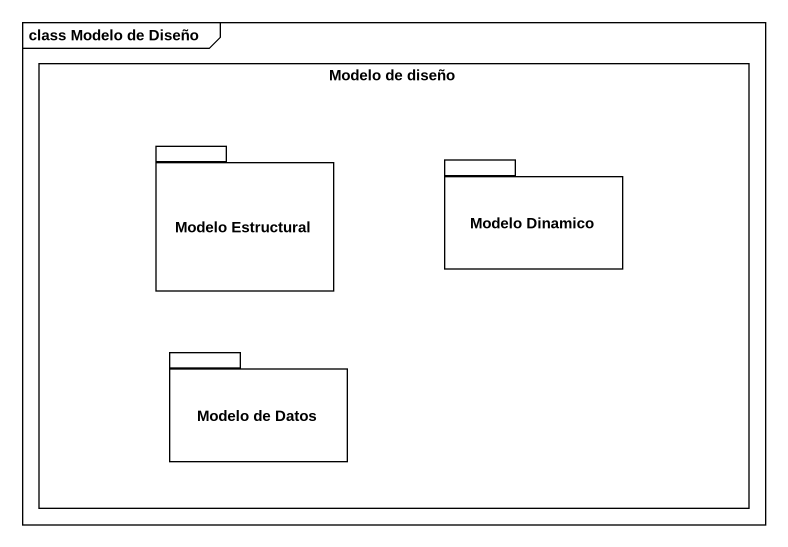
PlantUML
@startuml
mainframe class Modelo de Diseño
rectangle "Modelo de diseño" as Modelo_de_diseño {
  package "Modelo Estructural" as Modelo_Estructural {
  }
  package "Modelo Dinamico" as Modelo_Dinamico {
  }
  package "Modelo de Datos" as Modelo_de_Datos {
  }
}
@enduml
